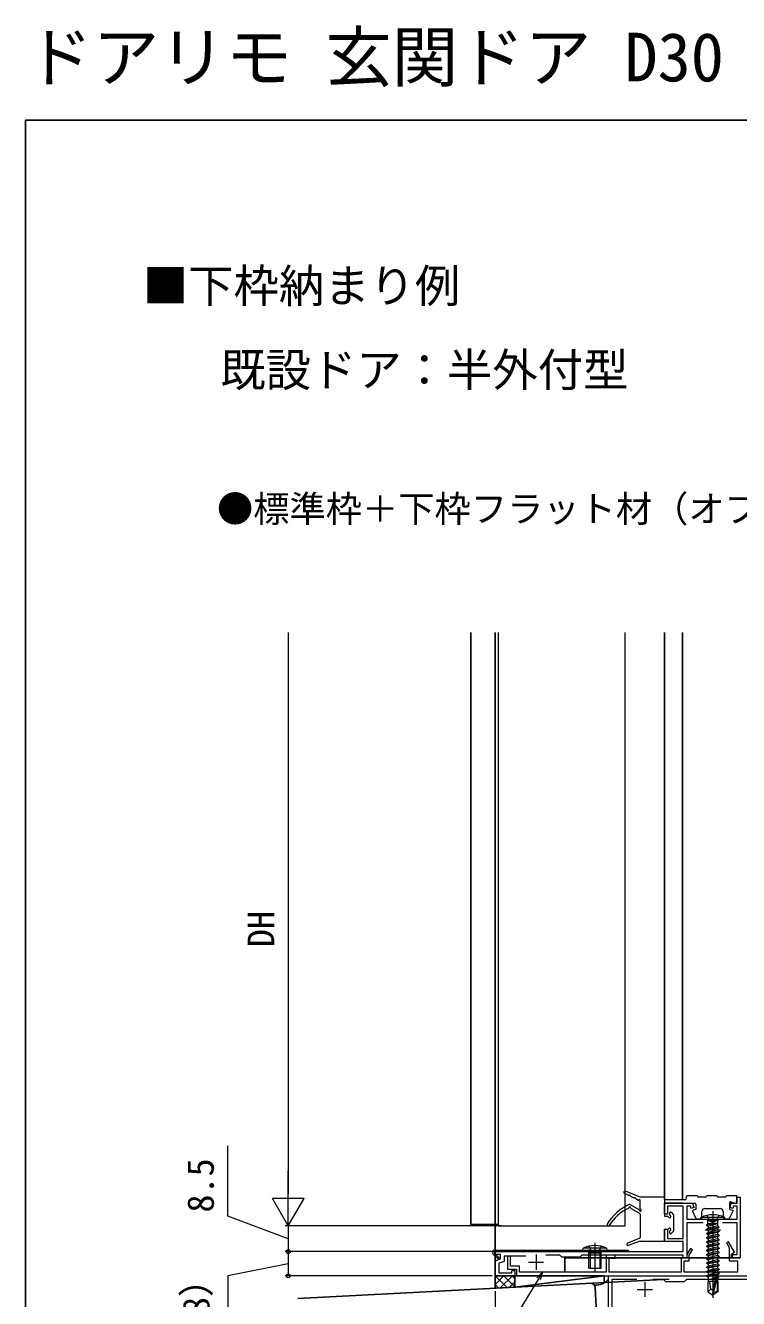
# Model space of a CAD drawing. Units: millimetres, scale not verified. Extents: x -525 to 525, y -783 to 779.
# Drawn here: x -525 to -289, y 357.1 to 778.6 of the extents above; entities that cross this region are included whole.
import ezdxf
from ezdxf.enums import TextEntityAlignment as Align

# ---------------------------------------------------------------- set-up
doc = ezdxf.new("R2010")
doc.units = ezdxf.units.MM
doc.header["$LTSCALE"] = 4
for name, color, linetype in [('0-1_USER1', 3, 'Continuous'), ('0-4_YKK_12', 2, 'Continuous'), ('0-7_YKK_ZWAK', 7, 'Continuous'), ('0-8_YSS_K', 3, 'Continuous'), ('0-9_YSS_KE', 3, 'Continuous')]:
    doc.layers.add(name, color=color, linetype=linetype)
for name, color, linetype, lineweight in [('0-2_YKK_11', 190, 'Continuous', 18), ('0-3_YKK_11E', 4, 'Continuous', 18), ('0-5_YKK_13', 4, 'Continuous', 18), ('0-6_YKK_D', 6, 'Continuous', 18)]:
    doc.layers.add(name, color=color, linetype=linetype, lineweight=lineweight)
doc.styles.add('ＭＳ ゴシック', font='')
doc.styles.get('ＭＳ ゴシック').set_extended_font_data('MS Gothic')

msp = doc.modelspace()

# ---------------------------------------------------------------- linework, layer by layer
at = {"layer": '0-2_YKK_11', "color": 211}
for p, q in [((-300.042, 379.802), (-295.042, 379.802)), ((-297.542, 382.302), (-297.542, 377.302)), ((-356.042, 371.602), (-356.042, 366.602)), ((-358.542, 369.102), (-353.542, 369.102))]:
    msp.add_line(p, q, dxfattribs=at)
for points in [[(-359.424, 371.102), (-366.642, 371.102), (-366.642, 369.38), (-368.342, 368.762), (-368.342, 365.602), (-364.042, 365.602), (-364.042, 366.402), (-363.042, 366.402), (-363.042, 364.602), (-369.542, 364.602), (-369.542, 369.602), (-367.842, 370.221), (-367.842, 371.602), (-369.542, 371.602), (-369.542, 372.602), (-307.342, 372.602), (-307.342, 376.002), (-313.542, 376.002), (-313.542, 380.002), (-312.542, 380.002), (-312.542, 377.002), (-307.342, 377.002), (-307.342, 387.602), (-312.542, 387.602), (-312.542, 385.002), (-313.542, 385.002), (-313.542, 388.602), (-304.241, 388.602), (-303.857, 387.168), (-304.726, 386.935), (-304.932, 387.702), (-306.142, 387.702), (-306.142, 383.302), (-289.542, 383.302), (-289.542, 387.702), (-290.751, 387.702), (-290.957, 386.935), (-291.826, 387.168), (-291.442, 388.602), (-289.542, 388.602)], [(-289.542, 388.602), (-289.542, 390.602), (-288.542, 390.602), (-288.542, 370.602), (-291.042, 370.602), (-291.042, 371.602), (-289.542, 371.602), (-289.542, 382.102), (-294.309, 382.102)], [(-300.774, 382.102), (-306.142, 382.102), (-306.142, 370.602), (-307.342, 370.602), (-307.342, 371.402), (-340.942, 371.402), (-341.542, 370.802), (-347.542, 370.802), (-348.142, 371.402), (-352.809, 371.402)]]:
    msp.add_lwpolyline(points, dxfattribs=at)
at = {"layer": '0-2_YKK_11'}
msp.add_lwpolyline([(-288.542, 370.602), (-291.342, 370.602), (-291.342, 371.802), (-290.332, 372.385), (-292.362, 375.902), (-293.055, 375.502), (-292.142, 373.92), (-292.142, 369.602), (-289.342, 369.602), (-289.342, 365.802), (-307.042, 365.802), (-307.042, 369.602), (-305.342, 369.602), (-305.342, 371.387), (-304.294, 373.202), (-304.987, 373.602), (-306.142, 371.602), (-306.142, 370.602), (-308.042, 370.602), (-308.042, 365.802), (-331.842, 365.802), (-331.842, 370.402), (-329.842, 370.402), (-329.842, 371.402), (-332.842, 371.402), (-332.842, 365.802), (-361.542, 365.802), (-361.542, 367.802), (-364.542, 367.802), (-364.542, 371.102), (-365.542, 371.102), (-365.542, 366.802), (-362.542, 366.802), (-362.542, 364.602), (-288.542, 364.602)], dxfattribs=at)
at = {"layer": '0-3_YKK_11E'}
for p, q in [((-320.042, 362.602), (-320.042, 357.602)), ((-322.542, 360.102), (-317.542, 360.102))]:
    msp.add_line(p, q, dxfattribs=at)
for points in [[(-274.275, 383.402), (-278.642, 383.402), (-278.642, 347.602), (-284.642, 347.602), (-284.642, 348.602), (-283.516, 349.252), (-282.642, 349.252), (-282.642, 348.702), (-279.742, 348.702), (-279.742, 363.402), (-306.242, 363.402), (-307.042, 362.602), (-313.042, 362.602), (-313.842, 363.402), (-317.392, 363.402)], [(-322.692, 363.402), (-330.942, 363.402), (-330.942, 349.402), (-326.442, 349.402), (-326.442, 348.702), (-324.042, 348.702), (-324.042, 349.252), (-323.168, 349.252), (-322.042, 348.602), (-322.042, 347.602), (-327.542, 347.602), (-327.542, 348.302), (-332.042, 348.302), (-332.042, 364.602), (-279.842, 364.602), (-279.842, 373.402), (-285.042, 373.402)]]:
    msp.add_lwpolyline(points, dxfattribs=at)
at = {"layer": '0-4_YKK_12'}
for p, q in [((-313.542, 388.602), (-307.542, 388.602)), ((-346.541, 370.602), (-346.541, 365.802)), ((-288.541, 370.602), (-346.541, 370.602)), ((-369.542, 364.602), (-346.541, 364.602))]:
    msp.add_line(p, q, dxfattribs=at)
for points in [[(-377.641, 577.639), (-377.641, 444.886), (-377.641, 381.602), (-368.641, 381.602)], [(-377.641, 577.639), (-377.641, 444.886), (-377.641, 381.602)], [(-369.542, 364.602), (-369.542, 444.886), (-369.542, 577.639)], [(-313.542, 577.639), (-313.542, 444.886), (-313.542, 389.859)], [(-307.541, 577.639), (-307.541, 444.886), (-307.541, 389.802)]]:
    msp.add_lwpolyline(points, dxfattribs=at)
at = {"layer": '0-5_YKK_13'}
for p, q in [((-321.544, 390.602), (-326.497, 392.573)), ((-325.613, 391.263), (-326.818, 391.841)), ((-324.912, 388.162), (-321.999, 386.553)), ((-323.813, 390.399), (-324.676, 390.813)), ((-322.313, 389.679), (-322.876, 389.949)), ((-313.844, 390.602), (-321.544, 390.602)), ((-321.544, 386.821), (-321.544, 389.454)), ((-313.544, 390.302), (-313.544, 384.502)), ((-313.542, 389.602), (-313.542, 388.602)), ((-313.542, 388.602), (-303.442, 388.602)), ((-306.842, 389.802), (-313.342, 389.802)), ((-306.242, 390.402), (-306.242, 390.902)), ((-302.642, 391.102), (-306.042, 391.102)), ((-303.142, 388.302), (-303.142, 386.602)), ((-300.142, 390.602), (-302.142, 390.602)), ((-296.142, 391.102), (-299.642, 391.102)), ((-293.642, 390.602), (-295.642, 390.602)), ((-291.942, 386.602), (-291.942, 388.802)), ((-291.538, 389.083), (-290.314, 388.633)), ((-324.59, 386.842), (-321.699, 385.245)), ((-321.544, 384.982), (-321.544, 377.304)), ((-312.477, 384.202), (-313.244, 384.202)), ((-311.844, 385.402), (-311.844, 384.834)), ((-311.332, 385.614), (-310.532, 384.814)), ((-310.444, 379.602), (-310.444, 384.602)), ((-303.221, 383.678), (-304.215, 385.878)), ((-303.142, 386.602), (-304.041, 386.285)), ((-301.542, 383.302), (-301.464, 383.955)), ((-293.62, 383.955), (-301.464, 383.955)), ((-301.142, 383.802), (-301.142, 385.902)), ((-300.142, 386.902), (-295.142, 386.902)), ((-297.542, 385.957), (-297.542, 357.265)), ((-295.542, 384.613), (-296.397, 382.899)), ((-294.142, 385.902), (-294.142, 383.802)), ((-293.542, 383.302), (-293.62, 383.955)), ((-292.057, 383.66), (-290.877, 385.86)), ((-291.942, 386.602), (-291.042, 386.285)), ((-313.544, 379.702), (-313.544, 376.402)), ((-313.244, 380.002), (-312.477, 380.002)), ((-311.844, 379.369), (-311.844, 378.802)), ((-311.332, 378.59), (-310.532, 379.39)), ((-302.948, 383.502), (-301.442, 383.502)), ((-301.542, 383.302), (-293.542, 383.302)), ((-299.642, 381.452), (-296.042, 382.052)), ((-296.042, 381.952), (-299.642, 381.352)), ((-299.642, 381.452), (-299.642, 381.352)), ((-299.642, 381.452), (-299.642, 381.352)), ((-299.642, 381.352), (-299.092, 381.034)), ((-299.642, 380.052), (-295.442, 380.752)), ((-299.642, 380.052), (-299.092, 380.369)), ((-299.642, 380.052), (-299.642, 379.952)), ((-299.642, 378.652), (-295.442, 379.352)), ((-296.042, 382.052), (-299.217, 381.758)), ((-299.092, 381.034), (-296.042, 381.952)), ((-295.867, 381.098), (-299.092, 380.369)), ((-299.092, 381.034), (-299.092, 380.369)), ((-295.992, 380.334), (-299.092, 379.634)), ((-295.992, 379.669), (-299.092, 378.969)), ((-295.992, 379.669), (-299.092, 378.969)), ((-299.092, 379.634), (-299.092, 378.969)), ((-296.397, 382.899), (-297.542, 382.29)), ((-296.042, 382.052), (-296.042, 381.952)), ((-295.442, 380.652), (-295.992, 380.334)), ((-295.992, 380.334), (-295.992, 379.669)), ((-295.442, 379.352), (-295.992, 379.669)), ((-295.467, 383.302), (-295.867, 382.902)), ((-295.867, 381.098), (-295.867, 382.902)), ((-295.867, 381.098), (-295.442, 380.752)), ((-295.442, 380.752), (-295.442, 380.652)), ((-295.442, 379.352), (-295.442, 379.252)), ((-293.842, 383.502), (-292.321, 383.502)), ((-336.542, 375.527), (-336.542, 366.102)), ((-321.732, 377.026), (-325.804, 375.372)), ((-321.544, 376.102), (-325.514, 374.627)), ((-321.544, 376.102), (-313.844, 376.102)), ((-295.442, 379.252), (-299.642, 378.552)), ((-299.642, 378.652), (-299.092, 378.969)), ((-299.642, 378.652), (-299.642, 378.552)), ((-299.642, 378.552), (-299.092, 378.234)), ((-299.642, 377.252), (-295.442, 377.952)), ((-295.442, 377.852), (-299.642, 377.152)), ((-299.642, 377.252), (-299.092, 377.569)), ((-299.642, 377.252), (-299.642, 377.152)), ((-299.642, 377.152), (-299.092, 376.834)), ((-299.642, 375.852), (-295.442, 376.552)), ((-299.642, 375.852), (-299.092, 376.169)), ((-299.642, 375.852), (-299.642, 375.752)), ((-299.642, 374.452), (-295.442, 375.152)), ((-297.542, 378.584), (-299.092, 378.234)), ((-295.992, 378.269), (-299.092, 377.569)), ((-299.092, 378.234), (-299.092, 377.569)), ((-297.542, 377.184), (-299.092, 376.834)), ((-295.992, 376.869), (-299.092, 376.169)), ((-299.092, 376.834), (-299.092, 376.169)), ((-297.542, 375.784), (-299.092, 375.434)), ((-295.992, 375.469), (-299.092, 374.769)), ((-299.092, 375.434), (-299.092, 374.769)), ((-295.992, 378.934), (-297.542, 378.584)), ((-295.992, 377.534), (-297.542, 377.184)), ((-295.992, 376.134), (-297.542, 375.784)), ((-295.442, 379.252), (-295.992, 378.934)), ((-295.992, 378.934), (-295.992, 378.269)), ((-295.442, 377.952), (-295.992, 378.269)), ((-295.442, 376.552), (-295.992, 376.869)), ((-295.442, 376.452), (-295.992, 376.134)), ((-295.992, 376.134), (-295.992, 375.469)), ((-295.442, 375.152), (-295.992, 375.469)), ((-295.442, 377.952), (-295.442, 377.852)), ((-295.442, 376.552), (-295.442, 376.452)), ((-295.442, 375.152), (-295.442, 375.052)), ((-368.633, 370.202), (-370.338, 371.907)), ((-369.934, 372.602), (-370.049, 372.325)), ((-368.28, 370.555), (-370.049, 372.325)), ((-369.934, 372.602), (-325.543, 372.602)), ((-369.843, 373.102), (-325.543, 373.102)), ((-340.542, 373.102), (-340.485, 373.745)), ((-340.542, 373.102), (-332.542, 373.102)), ((-332.598, 373.745), (-340.485, 373.745)), ((-338.542, 374.389), (-337.687, 372.659)), ((-338.542, 372.102), (-338.283, 372.835)), ((-338.542, 367.102), (-338.542, 372.102)), ((-334.542, 372.102), (-338.542, 372.102)), ((-338.163, 372.102), (-338.273, 372.928)), ((-338.163, 372.102), (-338.163, 367.102)), ((-337.687, 372.659), (-336.542, 372.05)), ((-335.397, 372.659), (-336.542, 372.05)), ((-334.542, 374.389), (-335.397, 372.659)), ((-334.921, 372.102), (-334.81, 372.928)), ((-334.921, 372.102), (-334.921, 367.102)), ((-334.542, 372.102), (-334.8, 372.835)), ((-332.542, 373.102), (-332.598, 373.745)), ((-325.543, 373.102), (-325.543, 372.602)), ((-295.442, 375.052), (-299.642, 374.352)), ((-299.642, 374.452), (-299.092, 374.769)), ((-299.642, 374.452), (-299.642, 374.352)), ((-299.642, 374.352), (-299.092, 374.034)), ((-299.642, 373.052), (-295.442, 373.752)), ((-299.642, 373.052), (-299.092, 373.369)), ((-299.642, 373.052), (-299.642, 372.952)), ((-299.642, 371.652), (-295.442, 372.352)), ((-295.442, 372.252), (-299.642, 371.552)), ((-299.642, 371.652), (-299.092, 371.969)), ((-299.642, 371.652), (-299.642, 371.552)), ((-299.642, 371.552), (-299.092, 371.234)), ((-299.642, 370.252), (-295.442, 370.952)), ((-297.542, 374.384), (-299.092, 374.034)), ((-295.992, 374.069), (-299.092, 373.369)), ((-299.092, 374.034), (-299.092, 373.369)), ((-297.542, 372.984), (-299.092, 372.634)), ((-295.992, 372.669), (-299.092, 371.969)), ((-299.092, 372.634), (-299.092, 371.969)), ((-297.542, 371.584), (-299.092, 371.234)), ((-295.992, 371.269), (-299.092, 370.569)), ((-299.092, 371.234), (-299.092, 370.569)), ((-295.992, 374.734), (-297.542, 374.384)), ((-295.992, 371.934), (-297.542, 371.584)), ((-295.442, 375.052), (-295.992, 374.734)), ((-295.992, 374.734), (-295.992, 374.069)), ((-295.442, 373.752), (-295.992, 374.069)), ((-295.992, 373.334), (-295.992, 372.669)), ((-295.442, 372.352), (-295.992, 372.669)), ((-295.442, 370.952), (-295.992, 371.269)), ((-295.442, 373.752), (-295.442, 373.652)), ((-295.442, 372.352), (-295.442, 372.252)), ((-295.442, 370.952), (-295.442, 370.852)), ((-368.633, 370.202), (-368.28, 370.555)), ((-295.442, 370.852), (-299.642, 370.152)), ((-299.642, 370.252), (-299.092, 370.569)), ((-299.642, 370.252), (-299.642, 370.152)), ((-299.642, 370.152), (-299.222, 369.909)), ((-299.642, 368.852), (-295.442, 369.552)), ((-295.442, 369.452), (-299.642, 368.752)), ((-299.642, 368.852), (-299.092, 369.169)), ((-299.642, 367.452), (-295.442, 368.152)), ((-295.442, 368.052), (-299.642, 367.352)), ((-299.642, 367.452), (-299.092, 367.769)), ((-299.642, 366.052), (-295.442, 366.752)), ((-295.992, 370.534), (-299.222, 369.909)), ((-295.992, 369.134), (-299.222, 368.509)), ((-295.992, 367.734), (-299.222, 367.109)), ((-299.092, 369.934), (-299.092, 369.169)), ((-295.992, 369.869), (-299.092, 369.169)), ((-299.092, 368.534), (-299.092, 367.769)), ((-295.992, 368.469), (-299.092, 367.769)), ((-299.092, 367.134), (-299.092, 366.369)), ((-295.992, 367.069), (-299.092, 366.369)), ((-295.442, 370.852), (-295.992, 370.534)), ((-295.992, 370.534), (-295.992, 369.869)), ((-295.442, 369.552), (-295.992, 369.869)), ((-295.442, 369.452), (-295.992, 369.134)), ((-295.992, 369.134), (-295.992, 368.469)), ((-295.442, 368.152), (-295.992, 368.469)), ((-295.442, 368.052), (-295.992, 367.734)), ((-295.992, 367.734), (-295.992, 367.069)), ((-295.442, 366.752), (-295.992, 367.069)), ((-295.442, 369.552), (-295.442, 369.452)), ((-295.442, 368.152), (-295.442, 368.052)), ((-295.442, 366.752), (-295.442, 366.652)), ((-295.442, 366.652), (-299.642, 365.952)), ((-299.642, 366.052), (-299.092, 366.369)), ((-299.642, 364.652), (-295.442, 365.352)), ((-295.442, 365.252), (-299.642, 364.552)), ((-299.642, 364.652), (-299.092, 364.969)), ((-299.242, 362.702), (-299.242, 359.347)), ((-296.884, 362.702), (-299.242, 362.702)), ((-295.992, 366.334), (-299.222, 365.709)), ((-295.992, 364.934), (-299.222, 364.309)), ((-299.092, 365.734), (-299.092, 364.969)), ((-295.992, 365.669), (-299.092, 364.969)), ((-299.092, 364.334), (-299.092, 362.702)), ((-298.242, 360.202), (-298.492, 362.702)), ((-297.842, 363.701), (-296.582, 363.911)), ((-296.634, 363.802), (-297.842, 363.601)), ((-296.647, 363.745), (-297.842, 363.601)), ((-297.842, 363.701), (-297.842, 363.601)), ((-296.632, 363.809), (-297.542, 359.808)), ((-296.199, 363.912), (-297.392, 358.664)), ((-296.259, 363.964), (-295.642, 364.067)), ((-296.142, 363.753), (-296.142, 359.507)), ((-295.842, 362.702), (-296.142, 362.702)), ((-295.442, 366.652), (-295.992, 366.334)), ((-295.992, 366.334), (-295.992, 365.669)), ((-295.442, 365.352), (-295.992, 365.669)), ((-295.442, 365.252), (-295.992, 364.934)), ((-295.992, 364.934), (-295.992, 364.269)), ((-295.862, 362.702), (-295.862, 363.84)), ((-295.842, 362.702), (-295.842, 359.347)), ((-295.442, 365.352), (-295.442, 365.252)), ((-298.242, 360.202), (-299.242, 359.347)), ((-299.242, 359.347), (-297.692, 358.302)), ((-297.542, 359.701), (-298.242, 360.202)), ((-297.542, 359.808), (-297.692, 358.302)), ((-297.692, 358.302), (-297.392, 358.302)), ((-297.542, 359.808), (-297.542, 358.302)), ((-296.142, 359.507), (-297.392, 358.664)), ((-295.842, 359.347), (-297.392, 358.302)), ((-297.392, 358.664), (-297.392, 358.302)), ((-295.842, 359.347), (-296.142, 359.507))]:
    msp.add_line(p, q, dxfattribs=at)
for points in [[(-368.541, 577.639), (-368.541, 444.886), (-368.541, 381.102), (-326.541, 381.102), (-326.541, 577.639)], [(-289.642, 389.102), (-289.642, 391.102), (-293.142, 391.102)], [(-299.542, 384.613), (-298.687, 382.899), (-297.542, 382.29)], [(-299.642, 381.452), (-299.217, 381.758), (-299.217, 382.902)], [(-295.442, 380.652), (-299.642, 379.952), (-299.092, 379.634)], [(-299.617, 383.302), (-299.217, 382.902), (-295.867, 382.902)], [(-295.442, 376.452), (-299.642, 375.752), (-299.092, 375.434)], [(-295.442, 377.852), (-295.992, 377.534), (-295.992, 376.869)], [(-338.542, 367.102), (-334.542, 367.102), (-334.542, 372.102)], [(-295.442, 373.652), (-299.642, 372.952), (-299.092, 372.634)], [(-295.442, 373.652), (-295.992, 373.334), (-297.542, 372.984)], [(-295.442, 372.252), (-295.992, 371.934), (-295.992, 371.269)], [(-299.642, 368.852), (-299.642, 368.752), (-299.222, 368.509)], [(-299.642, 367.452), (-299.642, 367.352), (-299.222, 367.109)], [(-299.642, 366.052), (-299.642, 365.952), (-299.222, 365.709)], [(-299.642, 364.652), (-299.642, 364.552), (-299.222, 364.309)], [(-295.642, 364.067), (-295.992, 364.269), (-297.842, 363.701)], [(-295.642, 364.067), (-295.642, 363.967), (-296.175, 363.878)], [(-295.642, 363.967), (-295.862, 363.84), (-296.142, 363.806)]]:
    msp.add_lwpolyline(points, dxfattribs=at)
for centre, radius, start, end in [((-326.644, 392.202), 0.4, 68.29029, 244.35969), ((-318.737, 373.527), 16, 113.73725, 149.25768), ((-325.483, 391.533), 0.3, 244.35969, 304.35969), ((-325.144, 391.038), 0.3, 4.35969, 124.35969), ((-325.057, 387.899), 0.3, 61.08298, 113.73725), ((-324.546, 391.084), 0.3, 184.35969, 244.35969), ((-323.683, 390.669), 0.3, 244.35969, 304.35969), ((-323.344, 390.174), 0.3, 4.35969, 124.35969), ((-322.746, 390.22), 0.3, 184.35969, 244.35969), ((-322.183, 389.949), 0.3, 244.35969, 304.35969), ((-321.844, 389.454), 0.3, 0, 124.35969), ((-313.844, 390.302), 0.3, 0, 90), ((-313.342, 389.602), 0.2, 90, 180), ((-306.842, 390.402), 0.6, 270, 0), ((-306.042, 390.902), 0.2, 90, 180), ((-303.442, 388.302), 0.3, 0, 90), ((-302.142, 391.102), 0.5, 180, 270), ((-300.142, 391.102), 0.5, 270, 0), ((-295.642, 391.102), 0.5, 180, 270), ((-293.642, 391.102), 0.5, 270, 0), ((-291.642, 388.802), 0.3, 69.77782, 180), ((-290.142, 389.102), 0.5, 249.77782, 0), ((-319.773, 374.132), 14, 114.22223, 149.217), ((-325.64, 387.173), 0.3, 294.22223, 353.17568), ((-325.044, 387.102), 0.3, 0.2202, 173.17568), ((-324.444, 387.104), 0.3, 180.2202, 241.08298), ((-322.144, 386.29), 0.3, 1.08298, 61.08298), ((-321.544, 386.302), 0.3, 181.08298, 60), ((-321.844, 384.982), 0.3, 0, 61.08298), ((-321.244, 386.821), 0.3, 180, 240), ((-313.244, 384.502), 0.3, 180, 270), ((-312.477, 383.902), 0.3, 25.37693, 90), ((-311.844, 384.202), 0.4, 205.37693, 64.62307), ((-311.544, 385.402), 0.3, 45, 180), ((-311.544, 384.834), 0.3, 180, 244.62307), ((-310.744, 384.602), 0.3, 0, 45), ((-303.942, 386.002), 0.3, 109.41229, 204.3074), ((-302.948, 383.802), 0.3, 204.3074, 270), ((-297.542, 375.302), 9.5, 65.61796, 114.38204), ((-301.442, 383.802), 0.3, 270, 0), ((-300.142, 385.902), 1, 90, 180), ((-295.142, 385.902), 1, 0, 90), ((-293.842, 383.802), 0.3, 180, 270), ((-292.321, 383.802), 0.3, 270, 331.80157), ((-291.142, 386.002), 0.3, 331.80157, 70.58771), ((-332.144, 381.502), 0.4, 149.25768, 329.217), ((-313.244, 379.702), 0.3, 90, 180), ((-312.477, 380.302), 0.3, 270, 334.62307), ((-311.844, 380.002), 0.4, 295.37693, 154.62307), ((-311.544, 379.369), 0.3, 115.37693, 180), ((-310.744, 379.602), 0.3, 315, 0), ((-325.653, 375.002), 0.4, 112.09879, 290.38402), ((-321.844, 377.304), 0.3, 292.09879, 0), ((-313.844, 376.402), 0.3, 270, 0), ((-311.544, 378.802), 0.3, 180, 315), ((-369.843, 372.402), 0.7, 90, 225.00044), ((-336.542, 365.102), 9.5, 65.47227, 114.52773), ((-338.472, 372.902), 0.2, 340.57815, 90), ((-334.612, 372.902), 0.2, 90, 199.42185), ((-296.39, 363.753), 0.248, 0, 167.19096)]:
    msp.add_arc(centre, radius, start, end, dxfattribs=at)
at = {"layer": '0-6_YKK_D'}
for p, q in [((-438.042, 577.639), (-438.042, 391.602)), ((-438.042, 381.102), (-438.042, 399.289)), ((-438.042, 381.102), (-443.292, 390.195)), ((-432.792, 390.195), (-443.292, 390.195)), ((-438.042, 381.102), (-432.792, 390.195)), ((-367.542, 381.102), (-439.042, 381.102)), ((-367.542, 381.102), (-439.042, 381.102)), ((-438.042, 381.102), (-438.042, 372.602)), ((-370.042, 372.602), (-439.042, 372.602)), ((-370.042, 372.602), (-439.042, 372.602)), ((-438.042, 372.602), (-438.042, 364.602)), ((-370.542, 364.602), (-439.042, 364.602)), ((-369.542, 359.498), (-369.542, 320.932))]:
    msp.add_line(p, q, dxfattribs=at)
for points in [[(-438.042, 376.852), (-458.042, 384.353), (-458.042, 407.649)], [(-438.042, 368.602), (-458.042, 364.561), (-458.042, 340.72)], [(-353.92, 365.802), (-355.243, 363.622), (-406.265, 279.554)], [(-355.827, 363.976), (-353.92, 365.802), (-354.659, 363.267)]]:
    msp.add_lwpolyline(points, dxfattribs=at)
for centre in [(-438.042, 372.602), (-438.042, 372.602), (-438.042, 364.602)]:
    msp.add_circle(centre, 0.637, dxfattribs=at)
at = {"layer": '0-7_YKK_ZWAK'}
for q in [(-525, -782.8), (525, 747.2)]:
    msp.add_line((-525, 747.2), q, dxfattribs=at)
at = {"layer": '0-8_YSS_K'}
for p, q in [((-369.542, 361.773), (-366.713, 364.602)), ((-365.642, 360.703), (-369.542, 364.602)), ((-367.902, 360.584), (-363.885, 364.602)), ((-363.042, 360.93), (-366.713, 364.602)), ((-364.917, 360.741), (-363.042, 362.617)), ((-363.042, 363.759), (-363.885, 364.602)), ((-363.042, 364.602), (-363.042, 360.839)), ((-333.53, 364.602), (-363.042, 360.839)), ((-368.33, 360.562), (-369.542, 361.773))]:
    msp.add_line(p, q, dxfattribs=at)
msp.add_lwpolyline([(-363.042, 364.602), (-363.042, 360.839), (-369.542, 360.498), (-369.542, 364.602)], close=True, dxfattribs=at)
msp.add_lwpolyline([(-333.53, 362.244), (-333.53, 364.602), (-363.042, 364.602)], dxfattribs=at)
msp.add_arc((-336.226, 366.867), 5.351, 264.43877, 321.432, dxfattribs=at)
at = {"layer": '0-9_YSS_KE'}
for p, q in [((-312.042, 363.512), (-434.896, 357.073)), ((-335.905, 350.245), (-336.455, 360.73))]:
    msp.add_line(p, q, dxfattribs=at)
msp.add_arc((-337.952, 360.652), 1.5, 3, 93, dxfattribs=at)

# ---------------------------------------------------------------- texts
at = {"layer": '0-1_USER1', "style": 'ＭＳ ゴシック'}
for s, height, p in [('ドアリモ 玄関ドア D30 防火ドア', 16.13, (-524.75, 755.2)), ('■下枠納まり例', 11, (-486.153, 683.558)), ('\u3000 既設ドア：半外付型', 11, (-483, 655.745)), ('●標準枠＋下枠フラット材（オプション）納まりの場合', 8.798, (-461.636, 611.507))]:
    msp.add_text(s, height=height, dxfattribs=at).set_placement(p, align=Align.BOTTOM_LEFT)
at = {"layer": '0-6_YKK_D', "style": 'ＭＳ ゴシック'}
for s, p in [('DH', (-440.042, 473.405)), ('8.5', (-460.042, 385.535)), ('（8）', (-461.474, 339.584))]:
    msp.add_text(s, height=8.798, rotation=90, dxfattribs=at).set_placement(p, align=Align.BOTTOM_LEFT)

doc.saveas('drawing.dxf')
